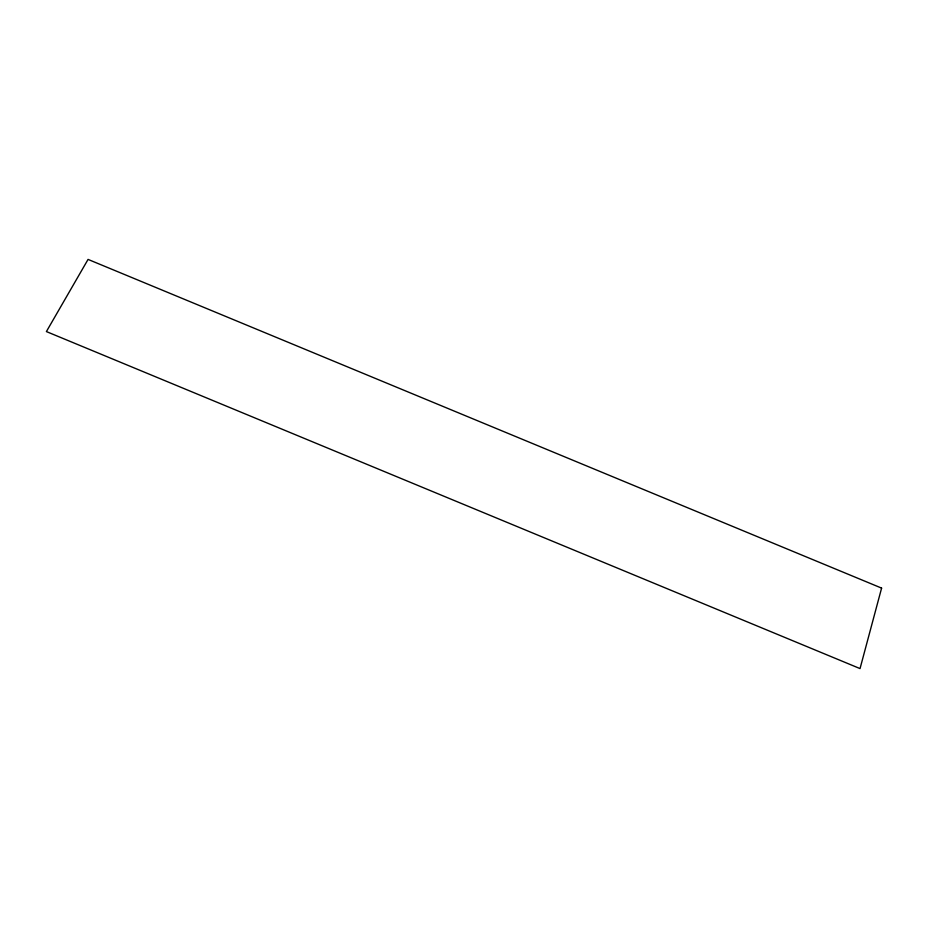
<?xml version="1.0" encoding="UTF-8"?>
<svg xmlns="http://www.w3.org/2000/svg" width="928" height="928" viewBox="0 0 928 928"><rect width="100%" height="100%" fill="white"/><g stroke="black" fill="none" stroke-linecap="round" stroke-linejoin="round"><path stroke-width="1.39" d="M881.6 588.108L860.036 668.589L46.4 331.574L88.067 259.411L881.6 588.108"/></g></svg>
